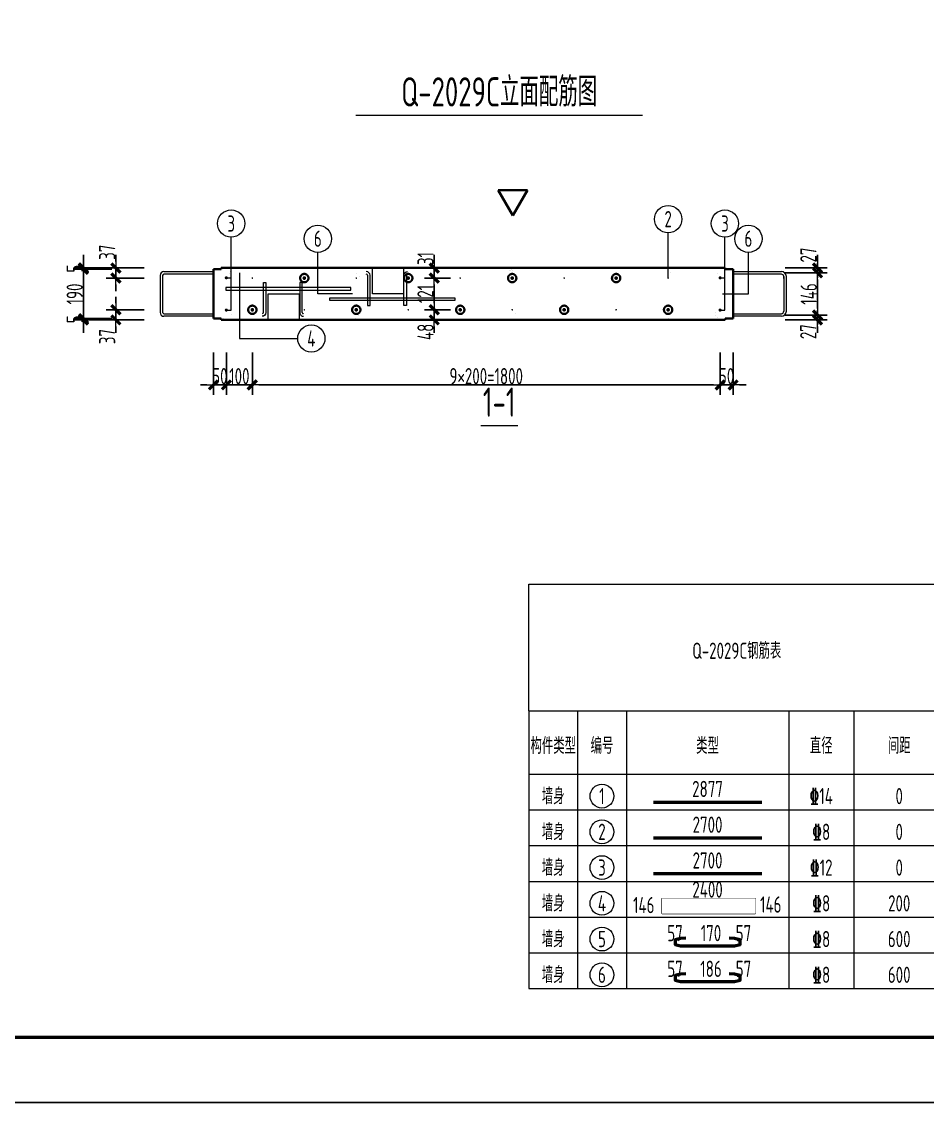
# Model space of a CAD drawing. Extents: x -85320 to 1679916, y -1321939 to 627.
# Drawn here: x 1289502 to 1303445, y -867871 to -851237 of the extents above; entities that cross this region are included whole.
import ezdxf
from ezdxf.enums import TextEntityAlignment as Align

# ---------------------------------------------------------------- set-up
doc = ezdxf.new("R2010")
doc.units = 0
doc.header["$LTSCALE"] = 1000
doc.linetypes.add('点划线', pattern=[1850, 1200, -300, 50, -300])
for name, color, linetype in [('BORDER', 7, 'Continuous'), ('Y-03墙-03预制墙钢筋', 1, 'Continuous'), ('打印线框', 7, 'Continuous'), ('拉模', 7, 'Continuous')]:
    doc.layers.add(name, color=color, linetype=linetype)
for name, color, linetype, lineweight in [('参数表文字', 7, 'Continuous', 18), ('参数表边线', 253, 'Continuous', 18), ('手孔', 6, 'Continuous', 0), ('梁截面纵筋', 1, 'Continuous', 50), ('直线', 7, 'Continuous', 18), ('预制墙图名', 7, 'Continuous', 18), ('预制墙墙身水平筋', 130, 'Continuous', 18), ('预制墙墙身纵向受力筋', 1, 'Continuous', 18), ('预制墙墙身纵向非受力筋', 94, 'Continuous', 18), ('预制墙墙身附加筋', 94, 'Continuous', 18), ('预制墙拉筋', 130, 'Continuous', 18), ('预制墙详图孔洞', 9, '点划线', 18), ('预制墙详图标注', 3, 'Continuous', 18), ('预制墙详图轮廓', 3, 'Continuous', 35)]:
    doc.layers.add(name, color=color, linetype=linetype, lineweight=lineweight)
doc.styles.add('TSSD_Rein', font='Tssdeng.shx', dxfattribs={"width": 0.7, "bigfont": 'hztxt.shx'})
doc.styles.add('样式 1', font='yjkeng.shx', dxfattribs={"width": 0.7, "bigfont": 'yjkchn.shx'})
doc.styles.add('样式 2', font='yjkeng.shx', dxfattribs={"width": 0.7, "bigfont": 'yjkchn.shx'})
doc.dimstyles.new('盈建科结构', dxfattribs={"dimscale": 100, "dimtxt": 2.5, "dimasz": 1, "dimexe": 1.5, "dimexo": 0.625, "dimgap": 0.1, "dimtad": 1, "dimdec": 0, "dimrnd": 1, "dimzin": 0, "dimdsep": 46, "dimtxsty": '样式 1', "dimblk": '_yjkbk', "dimblk1": 'ARCHTICK', "dimblk2": 'ARCHTICK', "dimcen": 0.09, "dimadec": 0, "dimazin": 0, "dimtfac": 1, "dimtdec": 4, "dimtix": 1, "dimtmove": 2, "dimatfit": 3, "dimfxl": 1, "dimtolj": 1, "dimtzin": 0, "dimarcsym": 0})

# ---------------------------------------------------------------- blocks, each defined once
blk = doc.blocks.new('_yjkbk')
blk.add_line((-1, 0), (1.5, 0))
blk.add_lwpolyline([(-0.7, -0.7, 0.5, 0.5, 0), (0.7, 0.7, 0.5, 0.5, 0)], format="xyseb")
blk = doc.blocks.new('*D1524')
at = {"layer": 'Defpoints', "color": 0, "transparency": 16777216}
for p in [(1292454, -856329), (1292654, -856329), (1292654, -856829)]:
    blk.add_point(p, dxfattribs=at)
at = {"layer": '预制墙详图标注', "color": 0, "lineweight": -2, "transparency": 16777216}
for p, q in [((1292454, -856329), (1292454, -856979)), ((1292654, -856329), (1292654, -856979)), ((1292354, -856829), (1292254, -856829)), ((1292454, -856829), (1292654, -856829)), ((1292754, -856829), (1292854, -856829))]:
    blk.add_line(p, q, dxfattribs=at)
at = {"layer": '预制墙详图标注', "color": 0, "lineweight": -2, "transparency": 16777216, "xscale": 100, "yscale": 100, "zscale": 100}
blk.add_blockref('_yjkbk', (1292454, -856829), dxfattribs=at)
at = {"layer": '预制墙详图标注', "color": 0, "lineweight": -2, "transparency": 16777216, "xscale": 100, "yscale": 100, "zscale": 100, "rotation": 180}
blk.add_blockref('_yjkbk', (1292654, -856829), dxfattribs=at)
at = {"layer": '预制墙详图标注', "color": 0, "transparency": 16777216, "insert": (1292554, -856819), "char_height": 250, "attachment_point": 8, "style": '样式 1'}
blk.add_mtext('\\A1;50', dxfattribs=at)
blk = doc.blocks.new('_ArchTick')
at = {"color": 0, "linetype": 'ByBlock', "const_width": 0.4}
blk.add_lwpolyline([(-0.5, -0.5), (0.5, 0.5)], dxfattribs=at)
blk = doc.blocks.new('*D1525')
at = {"layer": 'Defpoints', "color": 0, "transparency": 16777216}
for p in [(1292654, -856329), (1293054, -856329), (1293054, -856829)]:
    blk.add_point(p, dxfattribs=at)
at = {"layer": '预制墙详图标注', "color": 0, "lineweight": -2, "transparency": 16777216}
for p, q in [((1292654, -856329), (1292654, -856979)), ((1293054, -856329), (1293054, -856979)), ((1292554, -856829), (1292454, -856829)), ((1292654, -856829), (1293054, -856829)), ((1293154, -856829), (1293254, -856829))]:
    blk.add_line(p, q, dxfattribs=at)
at = {"layer": '预制墙详图标注', "color": 0, "lineweight": -2, "transparency": 16777216, "xscale": 100, "yscale": 100, "zscale": 100}
blk.add_blockref('_yjkbk', (1292654, -856829), dxfattribs=at)
at = {"layer": '预制墙详图标注', "color": 0, "lineweight": -2, "transparency": 16777216, "xscale": 100, "yscale": 100, "zscale": 100, "rotation": 180}
blk.add_blockref('_yjkbk', (1293054, -856829), dxfattribs=at)
at = {"layer": '预制墙详图标注', "color": 0, "transparency": 16777216, "insert": (1292854, -856819), "char_height": 250, "attachment_point": 8, "style": '样式 1'}
blk.add_mtext('\\A1;100', dxfattribs=at)
blk = doc.blocks.new('*D1526')
at = {"layer": 'Defpoints', "color": 0, "transparency": 16777216}
for p in [(1293054, -856329), (1300254, -856329), (1293054, -856829)]:
    blk.add_point(p, dxfattribs=at)
at = {"layer": '预制墙详图标注', "color": 0, "lineweight": -2, "transparency": 16777216}
for p, q in [((1293054, -856391), (1293054, -856979)), ((1300254, -856391), (1300254, -856979)), ((1300154, -856829), (1293154, -856829))]:
    blk.add_line(p, q, dxfattribs=at)
at = {"layer": '预制墙详图标注', "color": 0, "lineweight": -2, "transparency": 16777216, "xscale": 100, "yscale": 100, "zscale": 100, "rotation": 180}
blk.add_blockref('_yjkbk', (1293054, -856829), dxfattribs=at)
at = {"layer": '预制墙详图标注', "color": 0, "lineweight": -2, "transparency": 16777216, "xscale": 100, "yscale": 100, "zscale": 100}
blk.add_blockref('_yjkbk', (1300254, -856829), dxfattribs=at)
at = {"layer": '预制墙详图标注', "color": 0, "transparency": 16777216, "insert": (1296654, -856819), "char_height": 250, "attachment_point": 8, "style": '样式 1'}
blk.add_mtext('\\A1;9×200=1800', dxfattribs=at)
blk = doc.blocks.new('*D1527')
at = {"layer": 'Defpoints', "color": 0, "transparency": 16777216}
for p in [(1300254, -856329), (1300454, -856329), (1300454, -856829)]:
    blk.add_point(p, dxfattribs=at)
at = {"layer": '预制墙详图标注', "color": 0, "lineweight": -2, "transparency": 16777216}
for p, q in [((1300254, -856329), (1300254, -856979)), ((1300454, -856329), (1300454, -856979)), ((1300154, -856829), (1300054, -856829)), ((1300254, -856829), (1300454, -856829)), ((1300554, -856829), (1300654, -856829))]:
    blk.add_line(p, q, dxfattribs=at)
at = {"layer": '预制墙详图标注', "color": 0, "lineweight": -2, "transparency": 16777216, "xscale": 100, "yscale": 100, "zscale": 100}
blk.add_blockref('_yjkbk', (1300254, -856829), dxfattribs=at)
at = {"layer": '预制墙详图标注', "color": 0, "lineweight": -2, "transparency": 16777216, "xscale": 100, "yscale": 100, "zscale": 100, "rotation": 180}
blk.add_blockref('_yjkbk', (1300454, -856829), dxfattribs=at)
at = {"layer": '预制墙详图标注', "color": 0, "transparency": 16777216, "insert": (1300354, -856819), "char_height": 250, "attachment_point": 8, "style": '样式 1'}
blk.add_mtext('\\A1;50', dxfattribs=at)
blk = doc.blocks.new('*D2178')
at = {"layer": 'Defpoints', "color": 0, "transparency": 16777216}
for p in [(1301254, -855753), (1301754, -855753), (1301254, -855829)]:
    blk.add_point(p, dxfattribs=at)
at = {"layer": '预制墙详图标注', "color": 0, "lineweight": -2, "transparency": 16777216}
for p, q in [((1301754, -855653), (1301754, -855553)), ((1301254, -855753), (1301904, -855753)), ((1301754, -855829), (1301754, -855753)), ((1301254, -855829), (1301904, -855829)), ((1301754, -855929), (1301754, -856029))]:
    blk.add_line(p, q, dxfattribs=at)
at = {"layer": '预制墙详图标注', "color": 0, "lineweight": -2, "transparency": 16777216, "xscale": 100, "yscale": 100, "zscale": 100}
for p, rotation in [((1301754, -855753), 270), ((1301754, -855829), 90)]:
    blk.add_blockref('_yjkbk', p, dxfattribs=dict(at, rotation=rotation))
at = {"layer": '预制墙详图标注', "color": 0, "transparency": 16777216, "insert": (1301736, -856009), "char_height": 250, "attachment_point": 8, "rotation": 90, "style": '样式 1'}
blk.add_mtext('\\A1;27', dxfattribs=at)
blk = doc.blocks.new('*D2179')
at = {"layer": 'Defpoints', "color": 0, "transparency": 16777216}
for p in [(1301254, -855105), (1301754, -855105), (1301254, -855753)]:
    blk.add_point(p, dxfattribs=at)
at = {"layer": '预制墙详图标注', "color": 0, "lineweight": -2, "transparency": 16777216}
for p, q in [((1301254, -855105), (1301904, -855105)), ((1301754, -855653), (1301754, -855205)), ((1301254, -855753), (1301904, -855753))]:
    blk.add_line(p, q, dxfattribs=at)
at = {"layer": '预制墙详图标注', "color": 0, "lineweight": -2, "transparency": 16777216, "xscale": 100, "yscale": 100, "zscale": 100}
for p, rotation in [((1301754, -855105), 90), ((1301754, -855753), 270)]:
    blk.add_blockref('_yjkbk', p, dxfattribs=dict(at, rotation=rotation))
at = {"layer": '预制墙详图标注', "color": 0, "transparency": 16777216, "insert": (1301744, -855429), "char_height": 250, "attachment_point": 8, "rotation": 90, "style": '样式 1'}
blk.add_mtext('\\A1;146', dxfattribs=at)
blk = doc.blocks.new('*D2180')
at = {"layer": 'Defpoints', "color": 0, "transparency": 16777216}
for p in [(1301254, -855029), (1301254, -855105), (1301754, -855029)]:
    blk.add_point(p, dxfattribs=at)
at = {"layer": '预制墙详图标注', "color": 0, "lineweight": -2, "transparency": 16777216}
for p, q in [((1301754, -854929), (1301754, -854829)), ((1301254, -855029), (1301904, -855029)), ((1301254, -855105), (1301904, -855105)), ((1301754, -855105), (1301754, -855029)), ((1301754, -855205), (1301754, -855305))]:
    blk.add_line(p, q, dxfattribs=at)
at = {"layer": '预制墙详图标注', "color": 0, "lineweight": -2, "transparency": 16777216, "xscale": 100, "yscale": 100, "zscale": 100}
for p, rotation in [((1301754, -855029), 270), ((1301754, -855105), 90)]:
    blk.add_blockref('_yjkbk', p, dxfattribs=dict(at, rotation=rotation))
at = {"layer": '预制墙详图标注', "color": 0, "transparency": 16777216, "insert": (1301738, -854829), "char_height": 250, "attachment_point": 8, "rotation": 90, "style": '样式 1'}
blk.add_mtext('\\A1;27', dxfattribs=at)
blk = doc.blocks.new('*D2574')
at = {"layer": 'Defpoints', "color": 0, "transparency": 16777216}
for p in [(1296104, -855673), (1295854, -855829), (1296104, -855829)]:
    blk.add_point(p, dxfattribs=at)
at = {"layer": '预制墙详图标注', "color": 0, "lineweight": -2, "transparency": 16777216}
for p, q in [((1295854, -855573), (1295854, -855473)), ((1296104, -855673), (1295704, -855673)), ((1295854, -855673), (1295854, -855829)), ((1296104, -855829), (1295704, -855829)), ((1295854, -855929), (1295854, -856029))]:
    blk.add_line(p, q, dxfattribs=at)
at = {"layer": '预制墙详图标注', "color": 0, "lineweight": -2, "transparency": 16777216, "xscale": 100, "yscale": 100, "zscale": 100}
for p, rotation in [((1295854, -855673), 270), ((1295854, -855829), 90)]:
    blk.add_blockref('_yjkbk', p, dxfattribs=dict(at, rotation=rotation))
at = {"layer": '预制墙详图标注', "color": 0, "transparency": 16777216, "insert": (1295844, -856012), "char_height": 250, "attachment_point": 8, "rotation": 90, "style": '样式 1'}
blk.add_mtext('\\A1;48', dxfattribs=at)
blk = doc.blocks.new('*D2575')
at = {"layer": 'Defpoints', "color": 0, "transparency": 16777216}
for p in [(1296104, -855185), (1295854, -855673), (1296104, -855673)]:
    blk.add_point(p, dxfattribs=at)
at = {"layer": '预制墙详图标注', "color": 0, "lineweight": -2, "transparency": 16777216}
for p, q in [((1296104, -855185), (1295704, -855185)), ((1295854, -855285), (1295854, -855573)), ((1296104, -855673), (1295704, -855673))]:
    blk.add_line(p, q, dxfattribs=at)
at = {"layer": '预制墙详图标注', "color": 0, "lineweight": -2, "transparency": 16777216, "xscale": 100, "yscale": 100, "zscale": 100}
for p, rotation in [((1295854, -855185), 90), ((1295854, -855673), 270)]:
    blk.add_blockref('_yjkbk', p, dxfattribs=dict(at, rotation=rotation))
at = {"layer": '预制墙详图标注', "color": 0, "transparency": 16777216, "insert": (1295844, -855429), "char_height": 250, "attachment_point": 8, "rotation": 90, "style": '样式 1'}
blk.add_mtext('\\A1;121', dxfattribs=at)
blk = doc.blocks.new('*D2576')
at = {"layer": 'Defpoints', "color": 0, "transparency": 16777216}
for p in [(1296104, -855029), (1295854, -855185), (1296104, -855185)]:
    blk.add_point(p, dxfattribs=at)
at = {"layer": '预制墙详图标注', "color": 0, "lineweight": -2, "transparency": 16777216}
for p, q in [((1295854, -854929), (1295854, -854829)), ((1296104, -855029), (1295704, -855029)), ((1295854, -855029), (1295854, -855185)), ((1296104, -855185), (1295704, -855185)), ((1295854, -855285), (1295854, -855385))]:
    blk.add_line(p, q, dxfattribs=at)
at = {"layer": '预制墙详图标注', "color": 0, "lineweight": -2, "transparency": 16777216, "xscale": 100, "yscale": 100, "zscale": 100}
for p, rotation in [((1295854, -855029), 270), ((1295854, -855185), 90)]:
    blk.add_blockref('_yjkbk', p, dxfattribs=dict(at, rotation=rotation))
at = {"layer": '预制墙详图标注', "color": 0, "transparency": 16777216, "insert": (1295844, -854883), "char_height": 250, "attachment_point": 8, "rotation": 90, "style": '样式 1'}
blk.add_mtext('\\A1;31', dxfattribs=at)
blk = doc.blocks.new('图框1')
at = {"layer": 'BORDER', "const_width": 50}
blk.add_lwpolyline([(1377779, -823089), (1377779, -783089), (1433679, -783089), (1433679, -823089)], close=True, dxfattribs=at)
blk = doc.blocks.new('闭口大左')
at = {"layer": '预制墙墙身水平筋', "lineweight": 0}
for p, q in [((1052729, -854627), (1053489, -854627)), ((1052729, -854627), (1053489, -854627)), ((1052729, -854627), (1053489, -854627)), ((1052729, -854627), (1053489, -854627)), ((1052729, -854627), (1053489, -854627)), ((1052729, -854627), (1053489, -854627)), ((1052729, -854627), (1053489, -854627)), ((1052729, -854627), (1053489, -854627)), ((1052729, -854627), (1053489, -854627)), ((1052729, -854627), (1053489, -854627)), ((1052729, -854627), (1053489, -854627)), ((1052729, -854627), (1053489, -854627)), ((1052729, -854627), (1053489, -854627)), ((1052729, -854627), (1053489, -854627)), ((1052729, -854627), (1053489, -854627)), ((1053489, -854667), (1052729, -854667)), ((1053489, -854667), (1052729, -854667)), ((1053489, -854667), (1052729, -854667)), ((1053489, -854667), (1052729, -854667)), ((1053489, -854667), (1052729, -854667)), ((1053489, -854667), (1052729, -854667)), ((1053489, -854667), (1052729, -854667)), ((1053489, -854667), (1052729, -854667)), ((1053489, -854667), (1052729, -854667)), ((1053489, -854667), (1052729, -854667)), ((1053489, -854667), (1052729, -854667)), ((1053489, -854667), (1052729, -854667)), ((1053489, -854667), (1052729, -854667)), ((1053489, -854667), (1052729, -854667)), ((1053489, -854667), (1052729, -854667)), ((1052729, -855275), (1053489, -855275)), ((1053489, -855315), (1052729, -855315))]:
    blk.add_line(p, q, dxfattribs=at)
at = {"layer": '预制墙墙身水平筋', "color": 4, "lineweight": 0}
for p, q in [((1052669, -854687), (1052669, -855255)), ((1052709, -854687), (1052709, -855255))]:
    blk.add_line(p, q, dxfattribs=at)
at = {"layer": '预制墙墙身水平筋', "lineweight": 0}
for centre, radius, start, end in [((1052729, -854687), 60, 90, 180), ((1052729, -854687), 60, 90, 180), ((1052729, -854687), 60, 90, 180), ((1052729, -854687), 60, 90, 180), ((1052729, -854687), 60, 90, 180), ((1052729, -854687), 60, 90, 180), ((1052729, -854687), 60, 90, 180), ((1052729, -854687), 60, 90, 180), ((1052729, -854687), 60, 90, 180), ((1052729, -854687), 60, 90, 180), ((1052729, -854687), 60, 90, 180), ((1052729, -854687), 60, 90, 180), ((1052729, -854687), 60, 90, 180), ((1052729, -854687), 60, 90, 180), ((1052729, -854687), 20, 90, 180), ((1052729, -854687), 20, 90, 180), ((1052729, -854687), 20, 90, 180), ((1052729, -854687), 20, 90, 180), ((1052729, -854687), 20, 90, 180), ((1052729, -854687), 20, 90, 180), ((1052729, -854687), 20, 90, 180), ((1052729, -854687), 20, 90, 180), ((1052729, -854687), 20, 90, 180), ((1052729, -854687), 20, 90, 180), ((1052729, -854687), 20, 90, 180), ((1052729, -854687), 20, 90, 180), ((1052729, -854687), 20, 90, 180), ((1052729, -854687), 20, 90, 180), ((1052729, -855255), 60, 180, 270), ((1052729, -855255), 20, 180, 270)]:
    blk.add_arc(centre, radius, start, end, dxfattribs=at)
blk = doc.blocks.new('u闭口大右')
at = {"layer": '预制墙墙身水平筋', "lineweight": 0}
for p, q in [((1059089, -854627), (1059833, -854627)), ((1059089, -854627), (1059833, -854627)), ((1059089, -854627), (1059833, -854627)), ((1059089, -854627), (1059833, -854627)), ((1059089, -854627), (1059833, -854627)), ((1059089, -854627), (1059833, -854627)), ((1059089, -854627), (1059833, -854627)), ((1059089, -854627), (1059833, -854627)), ((1059089, -854627), (1059833, -854627)), ((1059089, -854627), (1059833, -854627)), ((1059089, -854627), (1059833, -854627)), ((1059089, -854627), (1059833, -854627)), ((1059089, -854627), (1059833, -854627)), ((1059089, -854627), (1059833, -854627)), ((1059089, -854627), (1059833, -854627)), ((1059833, -854667), (1059089, -854667)), ((1059833, -854667), (1059089, -854667)), ((1059833, -854667), (1059089, -854667)), ((1059833, -854667), (1059089, -854667)), ((1059833, -854667), (1059089, -854667)), ((1059833, -854667), (1059089, -854667)), ((1059833, -854667), (1059089, -854667)), ((1059833, -854667), (1059089, -854667)), ((1059833, -854667), (1059089, -854667)), ((1059833, -854667), (1059089, -854667)), ((1059833, -854667), (1059089, -854667)), ((1059833, -854667), (1059089, -854667)), ((1059833, -854667), (1059089, -854667)), ((1059833, -854667), (1059089, -854667)), ((1059833, -854667), (1059089, -854667)), ((1059869, -854732), (1059869, -854703)), ((1059869, -854732), (1059869, -854703)), ((1059869, -854732), (1059869, -854703)), ((1059869, -854732), (1059869, -854703)), ((1059869, -854732), (1059869, -854703)), ((1059869, -854732), (1059869, -854703)), ((1059869, -854732), (1059869, -854703)), ((1059869, -854732), (1059869, -854703)), ((1059869, -854732), (1059869, -854703)), ((1059869, -854732), (1059869, -854703)), ((1059869, -854732), (1059869, -854703)), ((1059869, -854732), (1059869, -854703)), ((1059869, -854732), (1059869, -854703)), ((1059869, -854732), (1059869, -854703)), ((1059869, -854732), (1059869, -854703)), ((1059909, -854703), (1059909, -854732)), ((1059909, -854703), (1059909, -854732)), ((1059909, -854703), (1059909, -854732)), ((1059909, -854703), (1059909, -854732)), ((1059909, -854703), (1059909, -854732)), ((1059909, -854703), (1059909, -854732)), ((1059909, -854703), (1059909, -854732)), ((1059909, -854703), (1059909, -854732)), ((1059909, -854703), (1059909, -854732)), ((1059909, -854703), (1059909, -854732)), ((1059909, -854703), (1059909, -854732)), ((1059909, -854703), (1059909, -854732)), ((1059909, -854703), (1059909, -854732)), ((1059909, -854703), (1059909, -854732)), ((1059909, -854703), (1059909, -854732)), ((1059089, -855275), (1059833, -855275)), ((1059089, -855275), (1059833, -855275)), ((1059089, -855275), (1059833, -855275)), ((1059089, -855275), (1059833, -855275)), ((1059089, -855275), (1059833, -855275)), ((1059089, -855275), (1059833, -855275)), ((1059089, -855275), (1059833, -855275)), ((1059089, -855275), (1059833, -855275)), ((1059089, -855275), (1059833, -855275)), ((1059089, -855275), (1059833, -855275)), ((1059089, -855275), (1059833, -855275)), ((1059089, -855275), (1059833, -855275)), ((1059089, -855275), (1059833, -855275)), ((1059089, -855275), (1059833, -855275)), ((1059089, -855275), (1059833, -855275)), ((1059833, -855315), (1059089, -855315))]:
    blk.add_line(p, q, dxfattribs=at)
at = {"layer": '预制墙墙身水平筋', "color": 4, "lineweight": 0}
for p, q in [((1059869, -854703), (1059869, -855238)), ((1059909, -854703), (1059909, -855238))]:
    blk.add_line(p, q, dxfattribs=at)
at = {"layer": '预制墙墙身水平筋', "lineweight": 0}
for centre, radius, start, end in [((1059833, -854703), 76.6, 360, 90), ((1059833, -854703), 76.6, 360, 90), ((1059833, -854703), 76.6, 360, 90), ((1059833, -854703), 76.6, 360, 90), ((1059833, -854703), 76.6, 360, 90), ((1059833, -854703), 76.6, 360, 90), ((1059833, -854703), 76.6, 360, 90), ((1059833, -854703), 76.6, 360, 90), ((1059833, -854703), 76.6, 360, 90), ((1059833, -854703), 76.6, 360, 90), ((1059833, -854703), 76.6, 360, 90), ((1059833, -854703), 76.6, 360, 90), ((1059833, -854703), 76.6, 360, 90), ((1059833, -854703), 76.6, 360, 90), ((1059833, -854703), 36.6, 360, 90), ((1059833, -854703), 36.6, 360, 90), ((1059833, -854703), 36.6, 360, 90), ((1059833, -854703), 36.6, 360, 90), ((1059833, -854703), 36.6, 360, 90), ((1059833, -854703), 36.6, 360, 90), ((1059833, -854703), 36.6, 360, 90), ((1059833, -854703), 36.6, 360, 90), ((1059833, -854703), 36.6, 360, 90), ((1059833, -854703), 36.6, 360, 90), ((1059833, -854703), 36.6, 360, 90), ((1059833, -854703), 36.6, 360, 90), ((1059833, -854703), 36.6, 360, 90), ((1059833, -854703), 36.6, 360, 90), ((1059833, -855238), 76.6, 270, 0), ((1059833, -855238), 76.6, 270, 0), ((1059833, -855238), 76.6, 270, 0), ((1059833, -855238), 76.6, 270, 0), ((1059833, -855238), 76.6, 270, 0), ((1059833, -855238), 76.6, 270, 0), ((1059833, -855238), 76.6, 270, 0), ((1059833, -855238), 76.6, 270, 0), ((1059833, -855238), 76.6, 270, 0), ((1059833, -855238), 76.6, 270, 0), ((1059833, -855238), 76.6, 270, 0), ((1059833, -855238), 76.6, 270, 0), ((1059833, -855238), 76.6, 270, 0), ((1059833, -855238), 36.6, 270, 0), ((1059833, -855238), 76.6, 270, 0)]:
    blk.add_arc(centre, radius, start, end, dxfattribs=at)
blk = doc.blocks.new('手孔弯筋')
at = {"layer": '预制墙墙身水平筋', "color": 4, "lineweight": 0}
blk.add_line((1057610, -855147), (1057650, -855147), dxfattribs=at)
at = {"layer": '预制墙拉筋', "lineweight": 0}
for p, q in [((1057610, -854684), (1057610, -855147)), ((1057650, -855147), (1057650, -854684))]:
    blk.add_line(p, q, dxfattribs=at)
for radius in [57.5, 17.5]:
    blk.add_arc((1057592, -854684), radius, 360, 90, dxfattribs=at)
blk = doc.blocks.new('*D3086')
at = {"layer": 'Defpoints', "color": 0, "transparency": 16777216}
for p in [(1290954, -855673), (1291454, -855673), (1291454, -855829)]:
    blk.add_point(p, dxfattribs=at)
at = {"layer": '预制墙详图标注', "color": 0, "lineweight": -2, "transparency": 16777216}
for p, q in [((1290954, -855573), (1290954, -855473)), ((1291391, -855673), (1290804, -855673)), ((1290954, -855829), (1290954, -855673)), ((1291391, -855829), (1290804, -855829)), ((1290954, -855929), (1290954, -856029))]:
    blk.add_line(p, q, dxfattribs=at)
at = {"layer": '预制墙详图标注', "color": 0, "lineweight": -2, "transparency": 16777216, "xscale": 100, "yscale": 100, "zscale": 100}
for p, rotation in [((1290954, -855673), 270), ((1290954, -855829), 90)]:
    blk.add_blockref('_yjkbk', p, dxfattribs=dict(at, rotation=rotation))
at = {"layer": '预制墙详图标注', "color": 0, "transparency": 16777216, "insert": (1290944, -856085), "char_height": 250, "attachment_point": 8, "rotation": 90, "style": '样式 1'}
blk.add_mtext('\\A1;37', dxfattribs=at)
blk = doc.blocks.new('*D3087')
at = {"layer": 'Defpoints', "color": 0, "transparency": 16777216}
for p in [(1290954, -855029), (1291454, -855029), (1291454, -855185)]:
    blk.add_point(p, dxfattribs=at)
at = {"layer": '预制墙详图标注', "color": 0, "lineweight": -2, "transparency": 16777216}
for p, q in [((1290954, -854929), (1290954, -854829)), ((1291391, -855029), (1290804, -855029)), ((1290954, -855185), (1290954, -855029)), ((1291391, -855185), (1290804, -855185)), ((1290954, -855285), (1290954, -855385))]:
    blk.add_line(p, q, dxfattribs=at)
at = {"layer": '预制墙详图标注', "color": 0, "lineweight": -2, "transparency": 16777216, "xscale": 100, "yscale": 100, "zscale": 100}
for p, rotation in [((1290954, -855029), 270), ((1290954, -855185), 90)]:
    blk.add_blockref('_yjkbk', p, dxfattribs=dict(at, rotation=rotation))
at = {"layer": '预制墙详图标注', "color": 0, "transparency": 16777216, "insert": (1290944, -854787), "char_height": 250, "attachment_point": 8, "rotation": 90, "style": '样式 1'}
blk.add_mtext('\\A1;37', dxfattribs=at)
blk = doc.blocks.new('*D3088')
at = {"layer": 'Defpoints', "color": 0, "transparency": 16777216}
for p in [(1290454, -855049), (1290954, -855049), (1290954, -855809)]:
    blk.add_point(p, dxfattribs=at)
at = {"layer": '预制墙详图标注', "color": 0, "lineweight": -2, "transparency": 16777216}
for p, q in [((1290891, -855049), (1290304, -855049)), ((1290454, -855709), (1290454, -855149)), ((1290891, -855809), (1290304, -855809))]:
    blk.add_line(p, q, dxfattribs=at)
at = {"layer": '预制墙详图标注', "color": 0, "lineweight": -2, "transparency": 16777216, "xscale": 100, "yscale": 100, "zscale": 100}
for p, rotation in [((1290454, -855049), 90), ((1290454, -855809), 270)]:
    blk.add_blockref('_yjkbk', p, dxfattribs=dict(at, rotation=rotation))
at = {"layer": '预制墙详图标注', "color": 0, "transparency": 16777216, "insert": (1290444, -855429), "char_height": 250, "attachment_point": 8, "rotation": 90, "style": '样式 1'}
blk.add_mtext('\\A1;190', dxfattribs=at)
blk = doc.blocks.new('*D3089')
at = {"layer": 'Defpoints', "color": 0, "transparency": 16777216}
for p in [(1290454, -855029), (1290954, -855029), (1290954, -855049)]:
    blk.add_point(p, dxfattribs=at)
at = {"layer": '预制墙详图标注', "color": 0, "lineweight": -2, "transparency": 16777216}
for p, q in [((1290454, -854929), (1290454, -854829)), ((1290891, -855029), (1290304, -855029)), ((1290891, -855049), (1290304, -855049)), ((1290454, -855049), (1290454, -855029)), ((1290454, -855149), (1290454, -855249))]:
    blk.add_line(p, q, dxfattribs=at)
at = {"layer": '预制墙详图标注', "color": 0, "lineweight": -2, "transparency": 16777216, "xscale": 100, "yscale": 100, "zscale": 100}
for p, rotation in [((1290454, -855049), 90), ((1290454, -855029), 270)]:
    blk.add_blockref('_yjkbk', p, dxfattribs=dict(at, rotation=rotation))
at = {"layer": '预制墙详图标注', "color": 0, "transparency": 16777216, "insert": (1290444, -855039), "char_height": 250, "attachment_point": 8, "rotation": 90, "style": '样式 1'}
blk.add_mtext('\\A1;5', dxfattribs=at)
blk = doc.blocks.new('*D3090')
at = {"layer": 'Defpoints', "color": 0, "transparency": 16777216}
for p in [(1290454, -855809), (1290954, -855809), (1290954, -855829)]:
    blk.add_point(p, dxfattribs=at)
at = {"layer": '预制墙详图标注', "color": 0, "lineweight": -2, "transparency": 16777216}
for p, q in [((1290454, -855709), (1290454, -855609)), ((1290891, -855809), (1290304, -855809)), ((1290891, -855829), (1290304, -855829)), ((1290454, -855829), (1290454, -855809)), ((1290454, -855929), (1290454, -856029))]:
    blk.add_line(p, q, dxfattribs=at)
at = {"layer": '预制墙详图标注', "color": 0, "lineweight": -2, "transparency": 16777216, "xscale": 100, "yscale": 100, "zscale": 100}
for p, rotation in [((1290454, -855829), 90), ((1290454, -855809), 270)]:
    blk.add_blockref('_yjkbk', p, dxfattribs=dict(at, rotation=rotation))
at = {"layer": '预制墙详图标注', "color": 0, "transparency": 16777216, "insert": (1290444, -855819), "char_height": 250, "attachment_point": 8, "rotation": 90, "style": '样式 1'}
blk.add_mtext('\\A1;5', dxfattribs=at)

msp = doc.modelspace()

# ---------------------------------------------------------------- linework, layer by layer
at = {"layer": 'Y-03墙-03预制墙钢筋', "const_width": 6.4}
msp.add_lwpolyline([(1300793.553, -864727.81), (1299363.853, -864727.81, 0.414213562), (1299354.253, -864737.41), (1299354.253, -864961.833, 0.414213562), (1299363.853, -864971.433), (1300793.553, -864971.433, 0.414213562), (1300803.153, -864961.833), (1300803.153, -864737.41, 0.414213562)], format="xyb", close=True, dxfattribs=at)
at = {"layer": '参数表文字', "lineweight": 18}
for centre in [(1298435.623, -863157.328), (1298435.623, -863707.328), (1298435.623, -864257.328), (1298435.623, -864807.328), (1298435.623, -865357.328), (1298435.623, -865907.328)]:
    msp.add_circle(centre, 183.333, dxfattribs=at)
at = {"layer": '参数表边线', "lineweight": 18}
for p, q in [((1297310.623, -861844.828), (1297310.623, -859894.828)), ((1297310.623, -859894.828), (1303710.623, -859894.828)), ((1297310.623, -861844.828), (1298060.623, -861844.828)), ((1297310.623, -861844.828), (1297310.623, -862819.828)), ((1298060.623, -861844.828), (1298810.623, -861844.828)), ((1298060.623, -861844.828), (1298060.623, -862819.828)), ((1298810.623, -861844.828), (1301310.623, -861844.828)), ((1298810.623, -861844.828), (1298810.623, -862819.828)), ((1301310.623, -861844.828), (1302310.623, -861844.828)), ((1301310.623, -861844.828), (1301310.623, -862819.828)), ((1302310.623, -861844.828), (1303710.623, -861844.828)), ((1302310.623, -861844.828), (1302310.623, -862819.828)), ((1297310.623, -862819.828), (1298060.623, -862819.828)), ((1297310.623, -862819.828), (1297310.623, -863369.828)), ((1298060.623, -862819.828), (1298810.623, -862819.828)), ((1298060.623, -862819.828), (1298060.623, -863369.828)), ((1298810.623, -862819.828), (1301310.623, -862819.828)), ((1298810.623, -862819.828), (1298810.623, -863369.828)), ((1301310.623, -862819.828), (1302310.623, -862819.828)), ((1301310.623, -862819.828), (1301310.623, -863369.828)), ((1302310.623, -862819.828), (1303710.623, -862819.828)), ((1302310.623, -862819.828), (1302310.623, -863369.828)), ((1297310.623, -863369.828), (1298060.623, -863369.828)), ((1297310.623, -863369.828), (1297310.623, -863919.828)), ((1298060.623, -863369.828), (1298810.623, -863369.828)), ((1298060.623, -863369.828), (1298060.623, -863919.828)), ((1298810.623, -863369.828), (1301310.623, -863369.828)), ((1298810.623, -863369.828), (1298810.623, -863919.828)), ((1301310.623, -863369.828), (1302310.623, -863369.828)), ((1301310.623, -863369.828), (1301310.623, -863919.828)), ((1302310.623, -863369.828), (1303710.623, -863369.828)), ((1302310.623, -863369.828), (1302310.623, -863919.828)), ((1297310.623, -863919.828), (1298060.623, -863919.828)), ((1297310.623, -863919.828), (1297310.623, -864469.828)), ((1298060.623, -863919.828), (1298810.623, -863919.828)), ((1298060.623, -863919.828), (1298060.623, -864469.828)), ((1298810.623, -863919.828), (1301310.623, -863919.828)), ((1298810.623, -863919.828), (1298810.623, -864469.828)), ((1301310.623, -863919.828), (1302310.623, -863919.828)), ((1301310.623, -863919.828), (1301310.623, -864469.828)), ((1302310.623, -863919.828), (1303710.623, -863919.828)), ((1302310.623, -863919.828), (1302310.623, -864469.828)), ((1297310.623, -864469.828), (1298060.623, -864469.828)), ((1297310.623, -864469.828), (1297310.623, -865019.828)), ((1298060.623, -864469.828), (1298810.623, -864469.828)), ((1298060.623, -864469.828), (1298060.623, -865019.828)), ((1298810.623, -864469.828), (1301310.623, -864469.828)), ((1298810.623, -864469.828), (1298810.623, -865019.828)), ((1301310.623, -864469.828), (1302310.623, -864469.828)), ((1301310.623, -864469.828), (1301310.623, -865019.828)), ((1302310.623, -864469.828), (1303710.623, -864469.828)), ((1302310.623, -864469.828), (1302310.623, -865019.828)), ((1297310.623, -865019.828), (1298060.623, -865019.828)), ((1297310.623, -865019.828), (1297310.623, -865569.828)), ((1298060.623, -865019.828), (1298810.623, -865019.828)), ((1298060.623, -865019.828), (1298060.623, -865569.828)), ((1298810.623, -865019.828), (1301310.623, -865019.828)), ((1298810.623, -865019.828), (1298810.623, -865569.828)), ((1301310.623, -865019.828), (1302310.623, -865019.828)), ((1301310.623, -865019.828), (1301310.623, -865569.828)), ((1302310.623, -865019.828), (1303710.623, -865019.828)), ((1302310.623, -865019.828), (1302310.623, -865569.828)), ((1297310.623, -865569.828), (1298060.623, -865569.828)), ((1297310.623, -865569.828), (1297310.623, -866119.828)), ((1298060.623, -865569.828), (1298810.623, -865569.828)), ((1298060.623, -865569.828), (1298060.623, -866119.828)), ((1298810.623, -865569.828), (1301310.623, -865569.828)), ((1298810.623, -865569.828), (1298810.623, -866119.828)), ((1301310.623, -865569.828), (1302310.623, -865569.828)), ((1301310.623, -865569.828), (1301310.623, -866119.828)), ((1302310.623, -865569.828), (1303710.623, -865569.828)), ((1302310.623, -865569.828), (1302310.623, -866119.828)), ((1297310.623, -866119.828), (1298060.623, -866119.828)), ((1298060.623, -866119.828), (1298810.623, -866119.828)), ((1298810.623, -866119.828), (1301310.623, -866119.828)), ((1301310.623, -866119.828), (1302310.623, -866119.828)), ((1302310.623, -866119.828), (1303710.623, -866119.828))]:
    msp.add_line(p, q, dxfattribs=at)
at = {"layer": '手孔', "color": 6}
for points in [[(1294901.027, -855028.637), (1295381.027, -855028.637), (1295381.027, -855428.637), (1294901.027, -855428.637)], [(1293294.964, -855428.637), (1293774.964, -855428.637), (1293774.964, -855828.637), (1293294.964, -855828.637)]]:
    msp.add_lwpolyline(points, close=True, dxfattribs=at)
at = {"layer": '打印线框', "color": 1}
msp.add_lwpolyline([(1261139.78, -867870.962), (1261139.78, -825870.962), (1320539.78, -825870.962), (1320539.78, -867870.962)], close=True, dxfattribs=at)
at = {"layer": '梁截面纵筋', "lineweight": 50}
for points in [[(1299227.29, -863248.995), (1300893.957, -863248.995)], [(1299227.29, -863798.995), (1300893.957, -863798.995)], [(1299227.29, -864348.995), (1300893.957, -864348.995)], [(1299727.29, -865341.476), (1299643.957, -865348.351), (1299560.623, -865370.351), (1299560.623, -865439.101), (1299643.957, -865461.101), (1300477.29, -865461.101), (1300560.623, -865439.101), (1300560.623, -865370.351), (1300477.29, -865348.351), (1300393.957, -865341.476)], [(1299727.29, -865891.476), (1299643.957, -865898.351), (1299560.623, -865920.351), (1299560.623, -865989.101), (1299643.957, -866011.101), (1300477.29, -866011.101), (1300560.623, -865989.101), (1300560.623, -865920.351), (1300477.29, -865898.351), (1300393.957, -865891.476)]]:
    msp.add_lwpolyline(points, dxfattribs=at)
at = {"layer": '直线', "lineweight": 18}
for p, q in [((1292653.68, -855180.637), (1292728.68, -855180.637)), ((1300253.68, -855180.637), (1300328.68, -855180.637)), ((1292853.68, -855752.637), (1292853.68, -856114.637))]:
    msp.add_line(p, q, dxfattribs=at)
for points in [[(1292653.68, -855676.637), (1292728.68, -855676.637), (1292728.68, -854555.637)], [(1299453.68, -855184.637), (1299453.68, -854487.637)], [(1300253.68, -855676.637), (1300328.68, -855676.637), (1300328.68, -854555.637)], [(1294595.68, -855428.637), (1294061.68, -855428.637), (1294061.68, -854788.637)], [(1300289.68, -855428.637), (1300689.68, -855428.637), (1300689.68, -854788.637)], [(1292853.68, -855104.637), (1292853.68, -856114.637), (1293751.68, -856114.637)]]:
    msp.add_lwpolyline(points, dxfattribs=at)
for centre in [(1292728.68, -854345.637), (1299453.68, -854277.637), (1300328.68, -854345.637), (1294061.68, -854578.637), (1300689.68, -854578.637), (1293961.68, -856114.637)]:
    msp.add_circle(centre, 210, dxfattribs=at)
at = {"layer": '预制墙图名', "lineweight": 18}
for p, q in [((1294648.239, -852678.637), (1299059.12, -852678.637)), ((1296568.968, -857453.637), (1297138.391, -857453.637))]:
    msp.add_line(p, q, dxfattribs=at)
at = {"layer": '预制墙墙身水平筋', "lineweight": 18, "const_width": 0.18}
for points in [[(1292453.68, -855084.637), (1294808.615, -855084.637)], [(1294808.615, -855124.637), (1292453.68, -855124.637)], [(1295443.367, -855084.637), (1300453.68, -855084.637)], [(1300453.68, -855124.637), (1295443.367, -855124.637)], [(1292453.68, -855732.637), (1293205.373, -855732.637)], [(1293205.373, -855772.637), (1292453.68, -855772.637)], [(1293840.126, -855732.637), (1300453.68, -855732.637)], [(1300453.68, -855772.637), (1293840.126, -855772.637)]]:
    msp.add_lwpolyline(points, dxfattribs=at)
at = {"layer": '预制墙墙身水平筋', "color": 4}
for points in [[(1292645.337, -855368.988), (1294568.962, -855368.988), (1294568.962, -855328.988), (1292645.337, -855328.988)], [(1294248.579, -855488.286), (1296172.203, -855488.286), (1296172.203, -855528.286), (1294248.579, -855528.286)]]:
    msp.add_lwpolyline(points, close=True, dxfattribs=at)
at = {"layer": '预制墙墙身纵向受力筋', "lineweight": 18, "const_width": 28}
for points in [[(1293867.68, -855184.637, 1), (1293839.68, -855184.637, 1)], [(1295467.68, -855184.637, 1), (1295439.68, -855184.637, 1)], [(1297067.68, -855184.637, 1), (1297039.68, -855184.637, 1)], [(1298667.68, -855184.637, 1), (1298639.68, -855184.637, 1)], [(1293067.68, -855672.637, 1), (1293039.68, -855672.637, 1)], [(1294667.68, -855672.637, 1), (1294639.68, -855672.637, 1)], [(1296267.68, -855672.637, 1), (1296239.68, -855672.637, 1)], [(1297867.68, -855672.637, 1), (1297839.68, -855672.637, 1)], [(1299467.68, -855672.637, 1), (1299439.68, -855672.637, 1)]]:
    msp.add_lwpolyline(points, format="xyb", close=True, dxfattribs=at)
at = {"layer": '预制墙墙身纵向非受力筋', "lineweight": 18, "const_width": 12}
for points in [[(1293059.68, -855184.637, 1), (1293047.68, -855184.637, 1)], [(1294659.68, -855184.637, 1), (1294647.68, -855184.637, 1)], [(1296259.68, -855184.637, 1), (1296247.68, -855184.637, 1)], [(1297859.68, -855184.637, 1), (1297847.68, -855184.637, 1)], [(1299459.68, -855184.637, 1), (1299447.68, -855184.637, 1)], [(1293859.68, -855672.637, 1), (1293847.68, -855672.637, 1)], [(1295459.68, -855672.637, 1), (1295447.68, -855672.637, 1)], [(1297059.68, -855672.637, 1), (1297047.68, -855672.637, 1)], [(1298659.68, -855672.637, 1), (1298647.68, -855672.637, 1)]]:
    msp.add_lwpolyline(points, format="xyb", close=True, dxfattribs=at)
at = {"layer": '预制墙墙身附加筋', "lineweight": 18, "const_width": 24}
for points in [[(1292665.68, -855180.637, 1), (1292641.68, -855180.637, 1)], [(1300265.68, -855180.637, 1), (1300241.68, -855180.637, 1)], [(1292665.68, -855676.637, 1), (1292641.68, -855676.637, 1)], [(1300265.68, -855676.637, 1), (1300241.68, -855676.637, 1)]]:
    msp.add_lwpolyline(points, format="xyb", close=True, dxfattribs=at)
at = {"layer": '预制墙拉筋', "lineweight": 18, "const_width": 0.18}
for points in [[(1292763.174, -855707.475), (1292708.061, -855785.387, -0.24342753), (1292647.677, -855816.637), (1292632.678, -855816.637, -0.414213568), (1292601.68, -855785.638), (1292601.68, -855086.635, -0.414213568), (1292647.677, -855040.637), (1292662.676, -855040.637, -0.24342753), (1292699.399, -855059.642), (1292763.174, -855149.799), (1292737.05, -855168.279), (1292673.274, -855078.122, 0.24342753), (1292662.676, -855072.637), (1292647.677, -855072.637, 0.414213568), (1292633.68, -855086.635), (1292633.68, -855785.638), (1292631.677, -855785.638, 0.414213568), (1292632.678, -855786.639), (1292632.678, -855784.637), (1292647.677, -855784.637, 0.24342753), (1292681.936, -855766.907), (1292737.05, -855688.995)], [(1294725.174, -855707.475), (1294670.061, -855785.387, -0.24342753), (1294609.677, -855816.637), (1294594.678, -855816.637, -0.414213568), (1294563.68, -855785.638), (1294563.68, -855086.635, -0.414213568), (1294609.677, -855040.637), (1294624.676, -855040.637, -0.24342753), (1294661.399, -855059.642), (1294725.174, -855149.799), (1294699.05, -855168.279), (1294635.274, -855078.122, 0.24342753), (1294624.676, -855072.637), (1294609.677, -855072.637, 0.414213568), (1294595.68, -855086.635), (1294595.68, -855785.638), (1294593.677, -855785.638, 0.414213568), (1294594.678, -855786.639), (1294594.678, -855784.637), (1294609.677, -855784.637, 0.24342753), (1294643.936, -855766.907), (1294699.05, -855688.995)], [(1297125.174, -855707.475), (1297070.061, -855785.387, -0.24342753), (1297009.677, -855816.637), (1296994.678, -855816.637, -0.414213568), (1296963.68, -855785.638), (1296963.68, -855086.635, -0.414213568), (1297009.677, -855040.637), (1297024.676, -855040.637, -0.24342753), (1297061.399, -855059.642), (1297125.174, -855149.799), (1297099.05, -855168.279), (1297035.274, -855078.122, 0.24342753), (1297024.676, -855072.637), (1297009.677, -855072.637, 0.414213568), (1296995.68, -855086.635), (1296995.68, -855785.638), (1296993.677, -855785.638, 0.414213568), (1296994.678, -855786.639), (1296994.678, -855784.637), (1297009.677, -855784.637, 0.24342753), (1297043.936, -855766.907), (1297099.05, -855688.995)], [(1299525.174, -855707.475), (1299470.061, -855785.387, -0.24342753), (1299409.677, -855816.637), (1299394.678, -855816.637, -0.414213568), (1299363.68, -855785.638), (1299363.68, -855086.635, -0.414213568), (1299409.677, -855040.637), (1299424.676, -855040.637, -0.24342753), (1299461.399, -855059.642), (1299525.174, -855149.799), (1299499.05, -855168.279), (1299435.274, -855078.122, 0.24342753), (1299424.676, -855072.637), (1299409.677, -855072.637, 0.414213568), (1299395.68, -855086.635), (1299395.68, -855785.638), (1299393.677, -855785.638, 0.414213568), (1299394.678, -855786.639), (1299394.678, -855784.637), (1299409.677, -855784.637, 0.24342753), (1299443.936, -855766.907), (1299499.05, -855688.995)], [(1300170.31, -855688.995), (1300225.423, -855766.907, 0.24342753), (1300259.682, -855784.637), (1300274.681, -855784.637), (1300274.681, -855786.639, 0.414213568), (1300275.682, -855785.638), (1300273.68, -855785.638), (1300273.68, -855086.635, 0.414213568), (1300259.682, -855072.637), (1300244.683, -855072.637, 0.24342753), (1300234.085, -855078.122), (1300170.31, -855168.279), (1300144.185, -855149.799), (1300207.96, -855059.642, -0.24342753), (1300244.683, -855040.637), (1300259.682, -855040.637, -0.414213568), (1300305.68, -855086.635), (1300305.68, -855785.638, -0.414213568), (1300274.681, -855816.637), (1300259.682, -855816.637, -0.24342753), (1300199.299, -855785.387), (1300144.185, -855707.475)]]:
    msp.add_lwpolyline(points, format="xyb", close=True, dxfattribs=at)
at = {"layer": '预制墙详图孔洞', "lineweight": 35}
for centre in [(1293853.68, -855184.637), (1295453.68, -855184.637), (1297053.68, -855184.637), (1298653.68, -855184.637), (1293053.68, -855672.637), (1294653.68, -855672.637), (1296253.68, -855672.637), (1297853.68, -855672.637), (1299453.68, -855672.637)]:
    msp.add_circle(centre, 64, dxfattribs=at)
at = {"layer": '预制墙详图标注', "lineweight": 35}
for p, q in [((1297064.489, -854218.997), (1296839.489, -853829.285)), ((1297289.489, -853829.285), (1296839.489, -853829.285)), ((1297064.489, -854218.997), (1297289.489, -853829.285))]:
    msp.add_line(p, q, dxfattribs=at)
at = {"layer": '预制墙详图轮廓', "lineweight": 35}
for p, q in [((1292453.68, -855808.637), (1292453.68, -855048.637)), ((1292453.68, -855048.637), (1292573.68, -855048.637)), ((1292573.68, -855028.637), (1300333.68, -855028.637)), ((1292573.68, -855048.637), (1292573.68, -855028.637)), ((1300333.68, -855028.637), (1300333.68, -855048.637)), ((1300333.68, -855048.637), (1300453.68, -855048.637)), ((1300453.68, -855048.637), (1300453.68, -855808.637)), ((1292573.68, -855808.637), (1292453.68, -855808.637)), ((1292573.68, -855828.637), (1292573.68, -855808.637)), ((1292573.68, -855828.637), (1300333.68, -855828.637)), ((1300453.68, -855808.637), (1300333.68, -855808.637)), ((1300333.68, -855808.637), (1300333.68, -855828.637))]:
    msp.add_line(p, q, dxfattribs=at)

# ---------------------------------------------------------------- block references
at = {"layer": '拉模', "color": 3}
msp.add_blockref('图框1', (-114139.169, -43782.267), dxfattribs=at)
at = {"layer": '预制墙墙身水平筋', "color": 4}
for name, p in [('闭口大左', (238964.309, -457.789)), ('手孔弯筋', (237216.198, -457.789)), ('u闭口大右', (241364.309, -457.789))]:
    msp.add_blockref(name, p, dxfattribs=at)
at = {"layer": '预制墙墙身水平筋', "color": 4, "xscale": -1}
msp.add_blockref('手孔弯筋', (2353035.784, -457.789), dxfattribs=at)
at = {"layer": '预制墙墙身水平筋', "color": 4, "xscale": -1, "rotation": 180}
msp.add_blockref('手孔弯筋', (235612.957, -1710399.485), dxfattribs=at)
at = {"layer": '预制墙墙身水平筋', "color": 4, "rotation": 180}
msp.add_blockref('手孔弯筋', (2351432.542, -1710399.485), dxfattribs=at)

# ---------------------------------------------------------------- texts
at = {"layer": '参数表文字', "linetype": 'Continuous', "style": 'TSSD_Rein', "width": 0.7}
for s, p in [('Q-2029C钢筋表', (1300510.623, -860919.828)), ('构件类型', (1297685.623, -862382.328)), ('编号', (1298435.623, -862382.328)), ('类型', (1300060.623, -862382.328)), ('直径', (1301810.623, -862382.328)), ('间距', (1303010.623, -862382.328)), ('2877', (1300060.623, -863047.328)), ('墙身', (1297685.623, -863157.328)), ('1', (1298435.623, -863157.328)), ('%%13214', (1301810.623, -863157.328)), ('0', (1303010.623, -863157.328)), ('墙身', (1297685.623, -863707.328)), ('2', (1298435.623, -863707.328)), ('2700', (1300060.623, -863597.328)), ('%%1328', (1301810.623, -863707.328)), ('0', (1303010.623, -863707.328)), ('墙身', (1297685.623, -864257.328)), ('2700', (1300060.623, -864147.328)), ('3', (1298435.623, -864257.328)), ('%%13212', (1301810.623, -864257.328)), ('0', (1303010.623, -864257.328)), ('2400', (1300060.623, -864595.424)), ('墙身', (1297685.623, -864807.328)), ('4', (1298435.623, -864807.328)), ('146', (1299079.154, -864834.213)), ('146', (1301033.866, -864826.034)), ('%%1328', (1301810.623, -864807.328)), ('200', (1303010.623, -864807.328)), ('墙身', (1297685.623, -865357.328)), ('5', (1298435.623, -865357.328)), ('57', (1299560.623, -865265.661)), (' 170', (1300060.623, -865265.661)), (' 57', (1300560.623, -865265.661)), ('%%1328', (1301810.623, -865357.328)), ('600', (1303010.623, -865357.328)), ('墙身', (1297685.623, -865907.328)), ('57', (1299560.623, -865815.661)), (' 186', (1300060.623, -865815.661)), (' 57', (1300560.623, -865815.661)), ('%%1328', (1301810.623, -865907.328)), ('6', (1298435.623, -865907.328)), ('600', (1303010.623, -865907.328))]:
    msp.add_text(s, height=250, dxfattribs=at).set_placement(p, align=Align.MIDDLE_CENTER)
at = {"layer": '直线', "linetype": 'Continuous', "style": '样式 1', "width": 0.7}
for s, p in [('3', (1292728.68, -854345.637)), ('2', (1299453.68, -854277.637)), ('3', (1300328.68, -854345.637)), ('6', (1294061.68, -854578.637)), ('6', (1300689.68, -854578.637)), ('4', (1293961.68, -856114.637))]:
    msp.add_text(s, height=250, dxfattribs=at).set_placement(p, align=Align.MIDDLE_CENTER)
at = {"layer": '预制墙图名', "linetype": 'Continuous', "style": '样式 2', "width": 0.7}
for s, p in [('Q-2029C立面配筋图', (1296853.68, -852678.637)), ('1-1', (1296853.68, -857453.637))]:
    msp.add_text(s, height=450, dxfattribs=at).set_placement(p, align=Align.BOTTOM_CENTER)

# ---------------------------------------------------------------- dimensions: what is measured, and where the dimension line sits
at = {"layer": '预制墙详图标注'}
for base, p1, p2, angle, text, override, picture, middle in [((1290953.68, -855028.637), (1291453.68, -855184.637), (1291453.68, -855028.637), 90, '37', {"dimlfac": 0.25, "dimrnd": 5}, '*D3087', (1290818.68, -854787.057)), ((1295853.68, -855184.637), (1296103.68, -855028.637), (1296103.68, -855184.637), 270, '31', {"dimexo": 0, "dimlfac": 0.25, "dimrnd": 5}, '*D2576', (1295718.68, -854883.076)), ((1301753.68, -855028.637), (1301253.68, -855104.637), (1301253.68, -855028.637), 90, '27', {"dimexo": 0, "dimlfac": 0.25, "dimrnd": 5}, '*D2180', (1301613.435, -854829.046)), ((1290953.68, -855672.637), (1291453.68, -855828.637), (1291453.68, -855672.637), 90, '37', {"dimlfac": 0.25, "dimrnd": 5}, '*D3086', (1290818.68, -856085.189)), ((1295853.68, -855828.637), (1296103.68, -855672.637), (1296103.68, -855828.637), 270, '48', {"dimexo": 0, "dimlfac": 0.25, "dimrnd": 5}, '*D2574', (1295718.68, -856011.78)), ((1301753.68, -855752.637), (1301253.68, -855828.637), (1301253.68, -855752.637), 90, '27', {"dimexo": 0, "dimlfac": 0.25, "dimrnd": 5}, '*D2178', (1301610.92, -856008.663))]:
    dim = msp.add_linear_dim(base=base, p1=p1, p2=p2, angle=angle, text=text, dimstyle='盈建科结构', override=override, dxfattribs=at)
    dim.commit()
    dim.dimension.update_dxf_attribs({"geometry": picture, "text_midpoint": middle, "dimtype": 161})
for p1, p2, distance, override, picture, middle in [((1290953.68, -855048.637), (1290953.68, -855028.637), 500, {"dimscale": 100, "dimtxt": 2.5, "dimasz": 1, "dimexe": 1.5, "dimexo": 0.625, "dimgap": 0.1, "dimtad": 1, "dimlfac": 0.25, "dimrnd": 5, "dimdle": 0, "dimtix": 1, "dimfxlon": 0}, '*D3089', (1290318.68, -855038.637)), ((1290953.68, -855808.637), (1290953.68, -855048.637), 500, {"dimscale": 100, "dimtxt": 2.5, "dimasz": 1, "dimexe": 1.5, "dimexo": 0.625, "dimgap": 0.1, "dimtad": 1, "dimlfac": 0.25, "dimrnd": 5, "dimdle": 0, "dimtix": 1, "dimfxlon": 0}, '*D3088', (1290318.68, -855428.637)), ((1290953.68, -855828.637), (1290953.68, -855808.637), 500, {"dimscale": 100, "dimtxt": 2.5, "dimasz": 1, "dimexe": 1.5, "dimexo": 0.625, "dimgap": 0.1, "dimtad": 1, "dimlfac": 0.25, "dimrnd": 5, "dimdle": 0, "dimtix": 1, "dimfxlon": 0}, '*D3090', (1290318.68, -855818.637)), ((1292453.68, -856328.637), (1292653.68, -856328.637), -500, {"dimscale": 100, "dimtxt": 2.5, "dimasz": 1, "dimexe": 1.5, "dimexo": 0, "dimgap": 0.1, "dimtad": 1, "dimlfac": 0.25, "dimrnd": 5, "dimdle": 0, "dimfxlon": 0}, '*D1524', (1292553.68, -856693.637)), ((1292653.68, -856328.637), (1293053.68, -856328.637), -500, {"dimscale": 100, "dimtxt": 2.5, "dimasz": 1, "dimexe": 1.5, "dimexo": 0, "dimgap": 0.1, "dimtad": 1, "dimlfac": 0.25, "dimrnd": 5, "dimdle": 0, "dimfxlon": 0}, '*D1525', (1292853.68, -856693.637)), ((1300253.68, -856328.637), (1300453.68, -856328.637), -500, {"dimscale": 100, "dimtxt": 2.5, "dimasz": 1, "dimexe": 1.5, "dimexo": 0, "dimgap": 0.1, "dimtad": 1, "dimlfac": 0.25, "dimrnd": 5, "dimdle": 0, "dimfxlon": 0}, '*D1527', (1300353.68, -856693.637))]:
    dim = msp.add_aligned_dim(p1=p1, p2=p2, distance=distance, dimstyle='盈建科结构', override=override, dxfattribs=at)
    dim.commit()
    dim.dimension.update_dxf_attribs({"geometry": picture, "text_midpoint": middle})
for p1, p2, distance, text, override, picture, middle in [((1301253.68, -855752.637), (1301253.68, -855104.637), -500, '146', {"dimscale": 100, "dimtxt": 2.5, "dimasz": 1, "dimexe": 1.5, "dimexo": 0, "dimgap": 0.1, "dimtad": 1, "dimlfac": 0.25, "dimrnd": 5, "dimdle": 0, "dimfxlon": 0}, '*D2179', (1301618.68, -855428.637)), ((1296103.68, -855184.637), (1296103.68, -855672.637), -250, '121', {"dimscale": 100, "dimtxt": 2.5, "dimasz": 1, "dimexe": 1.5, "dimexo": 0, "dimgap": 0.1, "dimtad": 1, "dimlfac": 0.25, "dimrnd": 5, "dimdle": 0, "dimfxlon": 0}, '*D2575', (1295718.68, -855428.637)), ((1300253.68, -856328.637), (1293053.68, -856328.637), 500, '9×200=1800', {"dimscale": 100, "dimtxt": 2.5, "dimasz": 1, "dimexe": 1.5, "dimexo": 0.625, "dimgap": 0.1, "dimtad": 1, "dimlfac": 0.25, "dimrnd": 5, "dimdle": 0, "dimtix": 1, "dimfxlon": 0}, '*D1526', (1296653.68, -856693.637))]:
    dim = msp.add_aligned_dim(p1=p1, p2=p2, distance=distance, text=text, dimstyle='盈建科结构', override=override, dxfattribs=at)
    dim.commit()
    dim.dimension.update_dxf_attribs({"geometry": picture, "text_midpoint": middle})

doc.saveas('drawing.dxf')
